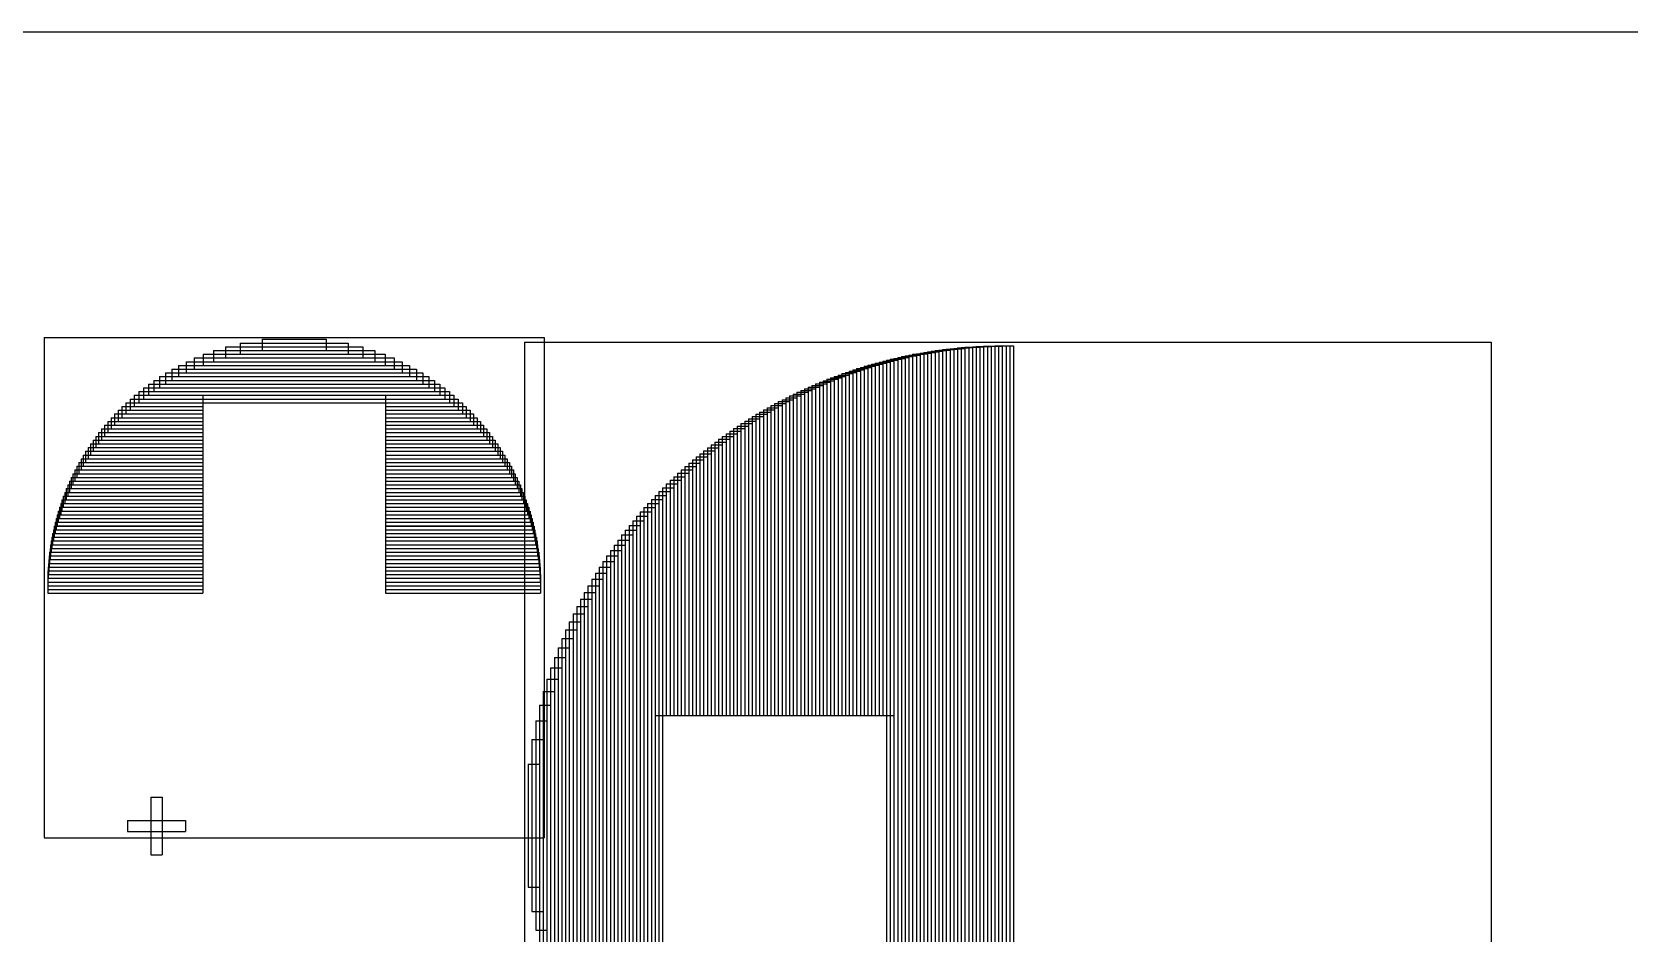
# Model space of a CAD drawing. Header units: metres. Extents: x 0 to 6012, y -4605 to 0.
# Drawn here: x 4235 to 4909, y -2582 to -2202 of the extents above; entities that cross this region are included whole.
import ezdxf

# ---------------------------------------------------------------- set-up
doc = ezdxf.new("R2010")
doc.units = ezdxf.units.M

msp = doc.modelspace()

# ---------------------------------------------------------------- linework, layer by layer
at = {"layer": '1'}
for p, q in [((3096.633858, -2201.594488), (5736.633858, -2201.594488)), ((4239.96063, -2330.511811), (4450.984252, -2330.511811)), ((4239.96063, -2330.511811), (4239.96063, -2541.535433)), ((4331.929134, -2331.259843), (4359.015748, -2331.259843)), ((4331.929134, -2331.259843), (4331.929134, -2335.984252)), ((4359.015748, -2331.259843), (4359.015748, -2335.984252)), ((4450.984252, -2330.511811), (4450.984252, -2541.535433)), ((4307.086614, -2337.559055), (4383.858268, -2337.559055)), ((4307.086614, -2337.559055), (4307.086614, -2342.283465)), ((4311.417323, -2335.984252), (4379.527559, -2335.984252)), ((4311.417323, -2335.984252), (4311.417323, -2340.708661)), ((4316.456693, -2334.409449), (4374.488189, -2334.409449)), ((4316.456693, -2334.409449), (4316.456693, -2339.133858)), ((4322.716535, -2332.834646), (4368.228346, -2332.834646)), ((4322.716535, -2332.834646), (4322.716535, -2337.559055)), ((4322.716535, -2337.559055), (4368.228346, -2337.559055)), ((4331.929134, -2335.984252), (4359.015748, -2335.984252)), ((4368.228346, -2332.834646), (4368.228346, -2337.559055)), ((4374.488189, -2334.409449), (4374.488189, -2339.133858)), ((4379.527559, -2335.984252), (4379.527559, -2340.708661)), ((4383.858268, -2337.559055), (4383.858268, -2342.283465)), ((4442.716535, -2332.480315), (4850.590551, -2332.480315)), ((4442.716535, -2332.480315), (4442.716535, -2740.354331)), ((4603.307087, -2338.228346), (4608.031496, -2338.228346)), ((4603.307087, -2338.228346), (4603.307087, -2734.606299)), ((4604.88189, -2337.913386), (4609.606299, -2337.913386)), ((4604.88189, -2337.913386), (4604.88189, -2734.92126)), ((4606.456693, -2337.598425), (4611.181102, -2337.598425)), ((4606.456693, -2337.598425), (4606.456693, -2735.23622)), ((4608.031496, -2337.322835), (4612.755906, -2337.322835)), ((4608.031496, -2337.322835), (4608.031496, -2735.511811)), ((4608.031496, -2338.228346), (4608.031496, -2734.606299)), ((4609.606299, -2337.047244), (4614.330709, -2337.047244)), ((4609.606299, -2337.047244), (4609.606299, -2735.787402)), ((4609.606299, -2337.913386), (4609.606299, -2734.92126)), ((4611.181102, -2336.771654), (4615.905512, -2336.771654)), ((4611.181102, -2336.771654), (4611.181102, -2736.062992)), ((4611.181102, -2337.598425), (4611.181102, -2735.23622)), ((4612.755906, -2336.496063), (4617.480315, -2336.496063)), ((4612.755906, -2336.496063), (4612.755906, -2736.338583)), ((4612.755906, -2337.322835), (4612.755906, -2735.511811)), ((4614.330709, -2336.259843), (4619.055118, -2336.259843)), ((4614.330709, -2336.259843), (4614.330709, -2736.574803)), ((4614.330709, -2337.047244), (4614.330709, -2735.787402)), ((4615.905512, -2336.023622), (4620.629921, -2336.023622)), ((4615.905512, -2336.023622), (4615.905512, -2736.811024)), ((4615.905512, -2336.771654), (4615.905512, -2736.062992)), ((4617.480315, -2336.496063), (4617.480315, -2736.338583)), ((4617.519685, -2335.826772), (4622.244094, -2335.826772)), ((4617.519685, -2335.826772), (4617.519685, -2737.007874)), ((4619.055118, -2336.259843), (4619.055118, -2736.574803)), ((4619.094488, -2335.629921), (4623.818898, -2335.629921)), ((4619.094488, -2335.629921), (4619.094488, -2737.204724)), ((4620.629921, -2336.023622), (4620.629921, -2736.811024)), ((4620.669291, -2335.433071), (4625.393701, -2335.433071)), ((4620.669291, -2335.433071), (4620.669291, -2737.401575)), ((4622.244094, -2335.23622), (4626.968504, -2335.23622)), ((4622.244094, -2335.23622), (4622.244094, -2737.598425)), ((4622.244094, -2335.826772), (4622.244094, -2737.007874)), ((4623.818898, -2335.07874), (4628.543307, -2335.07874)), ((4623.818898, -2335.07874), (4623.818898, -2737.755906)), ((4623.818898, -2335.629921), (4623.818898, -2737.204724)), ((4625.393701, -2334.92126), (4630.11811, -2334.92126)), ((4625.393701, -2334.92126), (4625.393701, -2737.913386)), ((4625.393701, -2335.433071), (4625.393701, -2737.401575)), ((4626.968504, -2334.76378), (4631.692913, -2334.76378)), ((4626.968504, -2334.76378), (4626.968504, -2738.070866)), ((4626.968504, -2335.23622), (4626.968504, -2737.598425)), ((4628.543307, -2334.645669), (4633.267717, -2334.645669)), ((4628.543307, -2334.645669), (4628.543307, -2738.188976)), ((4628.543307, -2335.07874), (4628.543307, -2737.755906)), ((4630.11811, -2334.527559), (4634.84252, -2334.527559)), ((4630.11811, -2334.527559), (4630.11811, -2738.307087)), ((4630.11811, -2334.92126), (4630.11811, -2737.913386)), ((4631.692913, -2334.448819), (4636.417323, -2334.448819)), ((4631.692913, -2334.448819), (4631.692913, -2738.385827)), ((4631.692913, -2334.76378), (4631.692913, -2738.070866)), ((4633.267717, -2334.330709), (4637.992126, -2334.330709)), ((4633.267717, -2334.330709), (4633.267717, -2738.503937)), ((4633.267717, -2334.645669), (4633.267717, -2738.188976)), ((4634.84252, -2334.251969), (4639.566929, -2334.251969)), ((4634.84252, -2334.251969), (4634.84252, -2738.582677)), ((4634.84252, -2334.527559), (4634.84252, -2738.307087)), ((4636.417323, -2334.173228), (4641.141732, -2334.173228)), ((4636.417323, -2334.173228), (4636.417323, -2738.661417)), ((4636.417323, -2334.448819), (4636.417323, -2738.385827)), ((4637.992126, -2334.133858), (4642.716535, -2334.133858)), ((4637.992126, -2334.133858), (4637.992126, -2738.700787)), ((4637.992126, -2334.330709), (4637.992126, -2738.503937)), ((4639.566929, -2334.094488), (4644.291339, -2334.094488)), ((4639.566929, -2334.094488), (4639.566929, -2738.740157)), ((4639.566929, -2334.251969), (4639.566929, -2738.582677)), ((4641.141732, -2334.055118), (4645.866142, -2334.055118)), ((4641.141732, -2334.055118), (4641.141732, -2738.779528)), ((4641.141732, -2334.173228), (4641.141732, -2738.661417)), ((4642.716535, -2334.055118), (4647.440945, -2334.055118)), ((4642.716535, -2334.055118), (4642.716535, -2738.779528)), ((4642.716535, -2334.133858), (4642.716535, -2738.700787)), ((4644.291339, -2334.055118), (4649.015748, -2334.055118)), ((4644.291339, -2334.055118), (4644.291339, -2738.779528)), ((4644.291339, -2334.094488), (4644.291339, -2738.740157)), ((4645.866142, -2334.055118), (4645.866142, -2738.779528)), ((4647.440945, -2334.055118), (4647.440945, -2738.779528)), ((4649.015748, -2334.055118), (4649.015748, -2738.779528)), ((4850.590551, -2332.480315), (4850.590551, -2740.354331)), ((4293.858268, -2343.858268), (4397.086614, -2343.858268)), ((4293.858268, -2343.858268), (4293.858268, -2348.582677)), ((4296.732283, -2342.283465), (4394.212598, -2342.283465)), ((4296.732283, -2342.283465), (4296.732283, -2347.007874)), ((4299.88189, -2340.708661), (4391.062992, -2340.708661)), ((4299.88189, -2340.708661), (4299.88189, -2345.433071)), ((4303.307087, -2339.133858), (4387.637795, -2339.133858)), ((4303.307087, -2339.133858), (4303.307087, -2343.858268)), ((4303.307087, -2343.858268), (4387.637795, -2343.858268)), ((4307.086614, -2342.283465), (4383.858268, -2342.283465)), ((4311.417323, -2340.708661), (4379.527559, -2340.708661)), ((4316.456693, -2339.133858), (4374.488189, -2339.133858)), ((4387.637795, -2339.133858), (4387.637795, -2343.858268)), ((4391.062992, -2340.708661), (4391.062992, -2345.433071)), ((4394.212598, -2342.283465), (4394.212598, -2347.007874)), ((4397.086614, -2343.858268), (4397.086614, -2348.582677)), ((4579.685039, -2344.645669), (4584.409449, -2344.645669)), ((4579.685039, -2344.645669), (4579.685039, -2489.92126)), ((4581.259843, -2344.133858), (4585.984252, -2344.133858)), ((4581.259843, -2344.133858), (4581.259843, -2489.92126)), ((4582.834646, -2343.622047), (4587.559055, -2343.622047)), ((4582.834646, -2343.622047), (4582.834646, -2489.92126)), ((4584.409449, -2343.110236), (4589.133858, -2343.110236)), ((4584.409449, -2343.110236), (4584.409449, -2489.92126)), ((4584.409449, -2344.645669), (4584.409449, -2489.92126)), ((4585.984252, -2342.637795), (4590.708661, -2342.637795)), ((4585.984252, -2342.637795), (4585.984252, -2489.92126)), ((4585.984252, -2344.133858), (4585.984252, -2489.92126)), ((4587.559055, -2342.165354), (4592.283465, -2342.165354)), ((4587.559055, -2342.165354), (4587.559055, -2489.92126)), ((4587.559055, -2343.622047), (4587.559055, -2489.92126)), ((4589.133858, -2341.732283), (4593.858268, -2341.732283)), ((4589.133858, -2341.732283), (4589.133858, -2489.92126)), ((4589.133858, -2343.110236), (4589.133858, -2489.92126)), ((4590.708661, -2341.259843), (4595.433071, -2341.259843)), ((4590.708661, -2341.259843), (4590.708661, -2489.92126)), ((4590.708661, -2342.637795), (4590.708661, -2489.92126)), ((4592.283465, -2340.866142), (4597.007874, -2340.866142)), ((4592.283465, -2340.866142), (4592.283465, -2489.92126)), ((4592.283465, -2342.165354), (4592.283465, -2489.92126)), ((4593.858268, -2340.433071), (4598.582677, -2340.433071)), ((4593.858268, -2340.433071), (4593.858268, -2489.92126)), ((4593.858268, -2341.732283), (4593.858268, -2489.92126)), ((4595.433071, -2340.03937), (4600.15748, -2340.03937)), ((4595.433071, -2340.03937), (4595.433071, -2732.795276)), ((4595.433071, -2341.259843), (4595.433071, -2489.92126)), ((4597.007874, -2339.645669), (4601.732283, -2339.645669)), ((4597.007874, -2339.645669), (4597.007874, -2733.188976)), ((4597.007874, -2340.866142), (4597.007874, -2489.92126)), ((4598.582677, -2339.291339), (4603.307087, -2339.291339)), ((4598.582677, -2339.291339), (4598.582677, -2733.543307)), ((4598.582677, -2340.433071), (4598.582677, -2489.92126)), ((4600.15748, -2338.937008), (4604.88189, -2338.937008)), ((4600.15748, -2338.937008), (4600.15748, -2733.897638)), ((4600.15748, -2340.03937), (4600.15748, -2732.795276)), ((4601.732283, -2338.582677), (4606.456693, -2338.582677)), ((4601.732283, -2338.582677), (4601.732283, -2734.251969)), ((4601.732283, -2339.645669), (4601.732283, -2733.188976)), ((4603.307087, -2339.291339), (4603.307087, -2733.543307)), ((4604.88189, -2338.937008), (4604.88189, -2733.897638)), ((4606.456693, -2338.582677), (4606.456693, -2734.251969)), ((4281.929134, -2351.732283), (4409.015748, -2351.732283)), ((4281.929134, -2351.732283), (4281.929134, -2356.456693)), ((4284.055118, -2350.15748), (4406.889764, -2350.15748)), ((4284.055118, -2350.15748), (4284.055118, -2354.88189)), ((4286.299213, -2348.582677), (4404.645669, -2348.582677)), ((4286.299213, -2348.582677), (4286.299213, -2353.307087)), ((4288.661417, -2347.007874), (4402.283465, -2347.007874)), ((4288.661417, -2347.007874), (4288.661417, -2351.732283)), ((4288.661417, -2351.732283), (4402.283465, -2351.732283)), ((4291.181102, -2345.433071), (4399.76378, -2345.433071)), ((4291.181102, -2345.433071), (4291.181102, -2350.15748)), ((4291.181102, -2350.15748), (4399.76378, -2350.15748)), ((4293.858268, -2348.582677), (4397.086614, -2348.582677)), ((4296.732283, -2347.007874), (4394.212598, -2347.007874)), ((4299.88189, -2345.433071), (4391.062992, -2345.433071)), ((4399.76378, -2345.433071), (4399.76378, -2350.15748)), ((4402.283465, -2347.007874), (4402.283465, -2351.732283)), ((4404.645669, -2348.582677), (4404.645669, -2353.307087)), ((4406.889764, -2350.15748), (4406.889764, -2354.88189)), ((4409.015748, -2351.732283), (4409.015748, -2356.456693)), ((4562.362205, -2351.417323), (4567.086614, -2351.417323)), ((4562.362205, -2351.417323), (4562.362205, -2489.92126)), ((4563.937008, -2350.708661), (4568.661417, -2350.708661)), ((4563.937008, -2350.708661), (4563.937008, -2489.92126)), ((4565.511811, -2350.03937), (4570.23622, -2350.03937)), ((4565.511811, -2350.03937), (4565.511811, -2489.92126)), ((4567.086614, -2349.409449), (4571.811024, -2349.409449)), ((4567.086614, -2349.409449), (4567.086614, -2489.92126)), ((4567.086614, -2351.417323), (4567.086614, -2489.92126)), ((4568.661417, -2348.740157), (4573.385827, -2348.740157)), ((4568.661417, -2348.740157), (4568.661417, -2489.92126)), ((4568.661417, -2350.708661), (4568.661417, -2489.92126)), ((4570.23622, -2348.110236), (4574.96063, -2348.110236)), ((4570.23622, -2348.110236), (4570.23622, -2489.92126)), ((4570.23622, -2350.03937), (4570.23622, -2489.92126)), ((4571.811024, -2347.519685), (4576.535433, -2347.519685)), ((4571.811024, -2347.519685), (4571.811024, -2489.92126)), ((4571.811024, -2349.409449), (4571.811024, -2489.92126)), ((4573.385827, -2346.889764), (4578.110236, -2346.889764)), ((4573.385827, -2346.889764), (4573.385827, -2489.92126)), ((4573.385827, -2348.740157), (4573.385827, -2489.92126)), ((4574.96063, -2346.338583), (4579.685039, -2346.338583)), ((4574.96063, -2346.338583), (4574.96063, -2489.92126)), ((4574.96063, -2348.110236), (4574.96063, -2489.92126)), ((4576.535433, -2345.748031), (4581.259843, -2345.748031)), ((4576.535433, -2345.748031), (4576.535433, -2489.92126)), ((4576.535433, -2347.519685), (4576.535433, -2489.92126)), ((4578.110236, -2345.19685), (4582.834646, -2345.19685)), ((4578.110236, -2345.19685), (4578.110236, -2489.92126)), ((4578.110236, -2346.889764), (4578.110236, -2489.92126)), ((4579.685039, -2346.338583), (4579.685039, -2489.92126)), ((4581.259843, -2345.748031), (4581.259843, -2489.92126)), ((4582.834646, -2345.19685), (4582.834646, -2489.92126)), ((4274.488189, -2358.031496), (4306.889764, -2358.031496)), ((4274.488189, -2358.031496), (4274.488189, -2362.755906)), ((4276.220472, -2356.456693), (4306.889764, -2356.456693)), ((4276.220472, -2356.456693), (4276.220472, -2361.181102)), ((4278.031496, -2354.88189), (4306.889764, -2354.88189)), ((4278.031496, -2354.88189), (4278.031496, -2359.606299)), ((4279.92126, -2353.307087), (4411.023622, -2353.307087)), ((4279.92126, -2353.307087), (4279.92126, -2358.031496)), ((4279.92126, -2358.031496), (4411.023622, -2358.031496)), ((4281.929134, -2356.456693), (4409.015748, -2356.456693)), ((4284.055118, -2354.88189), (4406.889764, -2354.88189)), ((4286.299213, -2353.307087), (4404.645669, -2353.307087)), ((4306.889764, -2354.88189), (4306.889764, -2359.606299)), ((4306.889764, -2356.456693), (4306.889764, -2361.181102)), ((4306.889764, -2358.031496), (4306.889764, -2362.755906)), ((4384.055118, -2354.88189), (4412.913386, -2354.88189)), ((4384.055118, -2354.88189), (4384.055118, -2359.606299)), ((4384.055118, -2356.456693), (4414.724409, -2356.456693)), ((4384.055118, -2356.456693), (4384.055118, -2361.181102)), ((4384.055118, -2358.031496), (4416.456693, -2358.031496)), ((4384.055118, -2358.031496), (4384.055118, -2362.755906)), ((4411.023622, -2353.307087), (4411.023622, -2358.031496)), ((4412.913386, -2354.88189), (4412.913386, -2359.606299)), ((4414.724409, -2356.456693), (4414.724409, -2361.181102)), ((4416.456693, -2358.031496), (4416.456693, -2362.755906)), ((4548.188976, -2358.385827), (4552.913386, -2358.385827)), ((4548.188976, -2358.385827), (4548.188976, -2489.92126)), ((4549.76378, -2357.559055), (4554.488189, -2357.559055)), ((4549.76378, -2357.559055), (4549.76378, -2489.92126)), ((4551.338583, -2356.732283), (4556.062992, -2356.732283)), ((4551.338583, -2356.732283), (4551.338583, -2489.92126)), ((4552.913386, -2355.905512), (4557.637795, -2355.905512)), ((4552.913386, -2355.905512), (4552.913386, -2489.92126)), ((4552.913386, -2358.385827), (4552.913386, -2489.92126)), ((4554.488189, -2355.11811), (4559.212598, -2355.11811)), ((4554.488189, -2355.11811), (4554.488189, -2489.92126)), ((4554.488189, -2357.559055), (4554.488189, -2489.92126)), ((4556.062992, -2354.370079), (4560.787402, -2354.370079)), ((4556.062992, -2354.370079), (4556.062992, -2489.92126)), ((4556.062992, -2356.732283), (4556.062992, -2489.92126)), ((4557.637795, -2353.582677), (4562.362205, -2353.582677)), ((4557.637795, -2353.582677), (4557.637795, -2489.92126)), ((4557.637795, -2355.905512), (4557.637795, -2489.92126)), ((4559.212598, -2352.834646), (4563.937008, -2352.834646)), ((4559.212598, -2352.834646), (4559.212598, -2489.92126)), ((4559.212598, -2355.11811), (4559.212598, -2489.92126)), ((4560.787402, -2352.125984), (4565.511811, -2352.125984)), ((4560.787402, -2352.125984), (4560.787402, -2489.92126)), ((4560.787402, -2354.370079), (4560.787402, -2489.92126)), ((4562.362205, -2353.582677), (4562.362205, -2489.92126)), ((4563.937008, -2352.834646), (4563.937008, -2489.92126)), ((4565.511811, -2352.125984), (4565.511811, -2489.92126)), ((4268.267717, -2364.330709), (4306.889764, -2364.330709)), ((4268.267717, -2364.330709), (4268.267717, -2369.055118)), ((4269.724409, -2362.755906), (4306.889764, -2362.755906)), ((4269.724409, -2362.755906), (4269.724409, -2367.480315)), ((4271.220472, -2361.181102), (4306.889764, -2361.181102)), ((4271.220472, -2361.181102), (4271.220472, -2365.905512)), ((4272.834646, -2359.606299), (4306.889764, -2359.606299)), ((4272.834646, -2359.606299), (4272.834646, -2364.330709)), ((4272.834646, -2364.330709), (4306.889764, -2364.330709)), ((4274.488189, -2362.755906), (4306.889764, -2362.755906)), ((4276.220472, -2361.181102), (4306.889764, -2361.181102)), ((4278.031496, -2359.606299), (4306.889764, -2359.606299)), ((4306.889764, -2359.606299), (4306.889764, -2364.330709)), ((4306.889764, -2361.181102), (4306.889764, -2365.905512)), ((4306.889764, -2362.755906), (4306.889764, -2367.480315)), ((4306.889764, -2364.330709), (4306.889764, -2369.055118)), ((4384.055118, -2359.606299), (4412.913386, -2359.606299)), ((4384.055118, -2359.606299), (4418.110236, -2359.606299)), ((4384.055118, -2359.606299), (4384.055118, -2364.330709)), ((4384.055118, -2361.181102), (4414.724409, -2361.181102)), ((4384.055118, -2361.181102), (4419.724409, -2361.181102)), ((4384.055118, -2361.181102), (4384.055118, -2365.905512)), ((4384.055118, -2362.755906), (4416.456693, -2362.755906)), ((4384.055118, -2362.755906), (4421.220472, -2362.755906)), ((4384.055118, -2362.755906), (4384.055118, -2367.480315)), ((4384.055118, -2364.330709), (4418.110236, -2364.330709)), ((4384.055118, -2364.330709), (4422.677165, -2364.330709)), ((4384.055118, -2364.330709), (4384.055118, -2369.055118)), ((4418.110236, -2359.606299), (4418.110236, -2364.330709)), ((4419.724409, -2361.181102), (4419.724409, -2365.905512)), ((4421.220472, -2362.755906), (4421.220472, -2367.480315)), ((4422.677165, -2364.330709), (4422.677165, -2369.055118)), ((4537.165354, -2364.84252), (4541.889764, -2364.84252)), ((4537.165354, -2364.84252), (4537.165354, -2489.92126)), ((4538.740157, -2363.858268), (4543.464567, -2363.858268)), ((4538.740157, -2363.858268), (4538.740157, -2489.92126)), ((4540.314961, -2362.913386), (4545.03937, -2362.913386)), ((4540.314961, -2362.913386), (4540.314961, -2489.92126)), ((4541.889764, -2361.968504), (4546.614173, -2361.968504)), ((4541.889764, -2361.968504), (4541.889764, -2489.92126)), ((4541.889764, -2364.84252), (4541.889764, -2489.92126)), ((4543.464567, -2361.023622), (4548.188976, -2361.023622)), ((4543.464567, -2361.023622), (4543.464567, -2489.92126)), ((4543.464567, -2363.858268), (4543.464567, -2489.92126)), ((4545.03937, -2360.15748), (4549.76378, -2360.15748)), ((4545.03937, -2360.15748), (4545.03937, -2489.92126)), ((4545.03937, -2362.913386), (4545.03937, -2489.92126)), ((4546.614173, -2359.251969), (4551.338583, -2359.251969)), ((4546.614173, -2359.251969), (4546.614173, -2489.92126)), ((4546.614173, -2361.968504), (4546.614173, -2489.92126)), ((4548.188976, -2361.023622), (4548.188976, -2489.92126)), ((4549.76378, -2360.15748), (4549.76378, -2489.92126)), ((4551.338583, -2359.251969), (4551.338583, -2489.92126)), ((4262.992126, -2370.629921), (4306.889764, -2370.629921)), ((4262.992126, -2370.629921), (4262.992126, -2375.354331)), ((4264.212598, -2369.055118), (4306.889764, -2369.055118)), ((4264.212598, -2369.055118), (4264.212598, -2373.779528)), ((4265.511811, -2367.480315), (4306.889764, -2367.480315)), ((4265.511811, -2367.480315), (4265.511811, -2372.204724)), ((4266.850394, -2365.905512), (4306.889764, -2365.905512)), ((4266.850394, -2365.905512), (4266.850394, -2370.629921)), ((4266.850394, -2370.629921), (4306.889764, -2370.629921)), ((4268.267717, -2369.055118), (4306.889764, -2369.055118)), ((4269.724409, -2367.480315), (4306.889764, -2367.480315)), ((4271.220472, -2365.905512), (4306.889764, -2365.905512)), ((4306.889764, -2365.905512), (4306.889764, -2370.629921)), ((4306.889764, -2367.480315), (4306.889764, -2372.204724)), ((4306.889764, -2369.055118), (4306.889764, -2373.779528)), ((4306.889764, -2370.629921), (4306.889764, -2375.354331)), ((4384.055118, -2365.905512), (4424.094488, -2365.905512)), ((4384.055118, -2365.905512), (4384.055118, -2370.629921)), ((4384.055118, -2365.905512), (4419.724409, -2365.905512)), ((4384.055118, -2367.480315), (4425.433071, -2367.480315)), ((4384.055118, -2367.480315), (4384.055118, -2372.204724)), ((4384.055118, -2367.480315), (4421.220472, -2367.480315)), ((4384.055118, -2369.055118), (4426.732283, -2369.055118)), ((4384.055118, -2369.055118), (4384.055118, -2373.779528)), ((4384.055118, -2369.055118), (4422.677165, -2369.055118)), ((4384.055118, -2370.629921), (4424.094488, -2370.629921)), ((4384.055118, -2370.629921), (4427.952756, -2370.629921)), ((4384.055118, -2370.629921), (4384.055118, -2375.354331)), ((4424.094488, -2365.905512), (4424.094488, -2370.629921)), ((4425.433071, -2367.480315), (4425.433071, -2372.204724)), ((4426.732283, -2369.055118), (4426.732283, -2373.779528)), ((4427.952756, -2370.629921), (4427.952756, -2375.354331)), ((4527.716535, -2371.141732), (4532.440945, -2371.141732)), ((4527.716535, -2371.141732), (4527.716535, -2489.92126)), ((4529.291339, -2370.03937), (4534.015748, -2370.03937)), ((4529.291339, -2370.03937), (4529.291339, -2489.92126)), ((4530.866142, -2368.937008), (4535.590551, -2368.937008)), ((4530.866142, -2368.937008), (4530.866142, -2489.92126)), ((4532.440945, -2367.874016), (4537.165354, -2367.874016)), ((4532.440945, -2367.874016), (4532.440945, -2489.92126)), ((4532.440945, -2371.141732), (4532.440945, -2489.92126)), ((4534.015748, -2366.850394), (4538.740157, -2366.850394)), ((4534.015748, -2366.850394), (4534.015748, -2489.92126)), ((4534.015748, -2370.03937), (4534.015748, -2489.92126)), ((4535.590551, -2365.826772), (4540.314961, -2365.826772)), ((4535.590551, -2365.826772), (4535.590551, -2489.92126)), ((4535.590551, -2368.937008), (4535.590551, -2489.92126)), ((4537.165354, -2367.874016), (4537.165354, -2489.92126)), ((4538.740157, -2366.850394), (4538.740157, -2489.92126)), ((4540.314961, -2365.826772), (4540.314961, -2489.92126)), ((4257.480315, -2378.503937), (4306.889764, -2378.503937)), ((4257.480315, -2378.503937), (4257.480315, -2383.228346)), ((4258.503937, -2376.929134), (4306.889764, -2376.929134)), ((4258.503937, -2376.929134), (4258.503937, -2381.653543)), ((4259.566929, -2375.354331), (4306.889764, -2375.354331)), ((4259.566929, -2375.354331), (4259.566929, -2380.07874)), ((4260.629921, -2373.779528), (4306.889764, -2373.779528)), ((4260.629921, -2373.779528), (4260.629921, -2378.503937)), ((4260.629921, -2378.503937), (4306.889764, -2378.503937)), ((4261.811024, -2372.204724), (4306.889764, -2372.204724)), ((4261.811024, -2372.204724), (4261.811024, -2376.929134)), ((4261.811024, -2376.929134), (4306.889764, -2376.929134)), ((4262.992126, -2375.354331), (4306.889764, -2375.354331)), ((4264.212598, -2373.779528), (4306.889764, -2373.779528)), ((4265.511811, -2372.204724), (4306.889764, -2372.204724)), ((4306.889764, -2372.204724), (4306.889764, -2376.929134)), ((4306.889764, -2373.779528), (4306.889764, -2378.503937)), ((4306.889764, -2375.354331), (4306.889764, -2380.07874)), ((4306.889764, -2376.929134), (4306.889764, -2381.653543)), ((4306.889764, -2378.503937), (4306.889764, -2383.228346)), ((4384.055118, -2372.204724), (4425.433071, -2372.204724)), ((4384.055118, -2372.204724), (4429.133858, -2372.204724)), ((4384.055118, -2372.204724), (4384.055118, -2376.929134)), ((4384.055118, -2373.779528), (4430.314961, -2373.779528)), ((4384.055118, -2373.779528), (4384.055118, -2378.503937)), ((4384.055118, -2373.779528), (4426.732283, -2373.779528)), ((4384.055118, -2375.354331), (4431.377953, -2375.354331)), ((4384.055118, -2375.354331), (4384.055118, -2380.07874)), ((4384.055118, -2375.354331), (4427.952756, -2375.354331)), ((4384.055118, -2376.929134), (4432.440945, -2376.929134)), ((4384.055118, -2376.929134), (4384.055118, -2381.653543)), ((4384.055118, -2376.929134), (4429.133858, -2376.929134)), ((4384.055118, -2378.503937), (4430.314961, -2378.503937)), ((4384.055118, -2378.503937), (4433.464567, -2378.503937)), ((4384.055118, -2378.503937), (4384.055118, -2383.228346)), ((4429.133858, -2372.204724), (4429.133858, -2376.929134)), ((4430.314961, -2373.779528), (4430.314961, -2378.503937)), ((4431.377953, -2375.354331), (4431.377953, -2380.07874)), ((4432.440945, -2376.929134), (4432.440945, -2381.653543)), ((4433.464567, -2378.503937), (4433.464567, -2383.228346)), ((4518.267717, -2378.267717), (4522.992126, -2378.267717)), ((4518.267717, -2378.267717), (4518.267717, -2489.92126)), ((4519.84252, -2377.007874), (4524.566929, -2377.007874)), ((4519.84252, -2377.007874), (4519.84252, -2489.92126)), ((4521.417323, -2375.787402), (4526.141732, -2375.787402)), ((4521.417323, -2375.787402), (4521.417323, -2489.92126)), ((4522.992126, -2374.606299), (4527.716535, -2374.606299)), ((4522.992126, -2374.606299), (4522.992126, -2489.92126)), ((4522.992126, -2378.267717), (4522.992126, -2489.92126)), ((4524.566929, -2373.425197), (4529.291339, -2373.425197)), ((4524.566929, -2373.425197), (4524.566929, -2489.92126)), ((4524.566929, -2377.007874), (4524.566929, -2489.92126)), ((4526.141732, -2372.244094), (4530.866142, -2372.244094)), ((4526.141732, -2372.244094), (4526.141732, -2489.92126)), ((4526.141732, -2375.787402), (4526.141732, -2489.92126)), ((4527.716535, -2374.606299), (4527.716535, -2489.92126)), ((4529.291339, -2373.425197), (4529.291339, -2489.92126)), ((4530.866142, -2372.244094), (4530.866142, -2489.92126)), ((4253.818898, -2384.80315), (4306.889764, -2384.80315)), ((4253.818898, -2384.80315), (4253.818898, -2389.527559)), ((4254.645669, -2383.228346), (4306.889764, -2383.228346)), ((4254.645669, -2383.228346), (4254.645669, -2387.952756)), ((4255.551181, -2381.653543), (4306.889764, -2381.653543)), ((4255.551181, -2381.653543), (4255.551181, -2386.377953)), ((4256.496063, -2380.07874), (4306.889764, -2380.07874)), ((4256.496063, -2380.07874), (4256.496063, -2384.80315)), ((4256.496063, -2384.80315), (4306.889764, -2384.80315)), ((4257.480315, -2383.228346), (4306.889764, -2383.228346)), ((4258.503937, -2381.653543), (4306.889764, -2381.653543)), ((4259.566929, -2380.07874), (4306.889764, -2380.07874)), ((4306.889764, -2380.07874), (4306.889764, -2384.80315)), ((4306.889764, -2381.653543), (4306.889764, -2386.377953)), ((4306.889764, -2383.228346), (4306.889764, -2387.952756)), ((4306.889764, -2384.80315), (4306.889764, -2389.527559)), ((4384.055118, -2380.07874), (4434.448819, -2380.07874)), ((4384.055118, -2380.07874), (4384.055118, -2384.80315)), ((4384.055118, -2380.07874), (4431.377953, -2380.07874)), ((4384.055118, -2381.653543), (4435.393701, -2381.653543)), ((4384.055118, -2381.653543), (4384.055118, -2386.377953)), ((4384.055118, -2381.653543), (4432.440945, -2381.653543)), ((4384.055118, -2383.228346), (4436.299213, -2383.228346)), ((4384.055118, -2383.228346), (4384.055118, -2387.952756)), ((4384.055118, -2383.228346), (4433.464567, -2383.228346)), ((4384.055118, -2384.80315), (4434.448819, -2384.80315)), ((4384.055118, -2384.80315), (4437.125984, -2384.80315)), ((4384.055118, -2384.80315), (4384.055118, -2389.527559)), ((4434.448819, -2380.07874), (4434.448819, -2384.80315)), ((4435.393701, -2381.653543), (4435.393701, -2386.377953)), ((4436.299213, -2383.228346), (4436.299213, -2387.952756)), ((4437.125984, -2384.80315), (4437.125984, -2389.527559)), ((4510.393701, -2384.88189), (4515.11811, -2384.88189)), ((4510.393701, -2384.88189), (4510.393701, -2489.92126)), ((4511.968504, -2383.503937), (4516.692913, -2383.503937)), ((4511.968504, -2383.503937), (4511.968504, -2489.92126)), ((4513.543307, -2382.165354), (4518.267717, -2382.165354)), ((4513.543307, -2382.165354), (4513.543307, -2489.92126)), ((4515.11811, -2380.826772), (4519.84252, -2380.826772)), ((4515.11811, -2380.826772), (4515.11811, -2489.92126)), ((4515.11811, -2384.88189), (4515.11811, -2489.92126)), ((4516.692913, -2379.527559), (4521.417323, -2379.527559)), ((4516.692913, -2379.527559), (4516.692913, -2489.92126)), ((4516.692913, -2383.503937), (4516.692913, -2489.92126)), ((4518.267717, -2382.165354), (4518.267717, -2489.92126)), ((4519.84252, -2380.826772), (4519.84252, -2489.92126)), ((4521.417323, -2379.527559), (4521.417323, -2489.92126)), ((4250.669291, -2391.102362), (4306.889764, -2391.102362)), ((4250.669291, -2391.102362), (4250.669291, -2395.826772)), ((4251.417323, -2389.527559), (4306.889764, -2389.527559)), ((4251.417323, -2389.527559), (4251.417323, -2394.251969)), ((4252.165354, -2387.952756), (4306.889764, -2387.952756)), ((4252.165354, -2387.952756), (4252.165354, -2392.677165)), ((4252.952756, -2386.377953), (4306.889764, -2386.377953)), ((4252.952756, -2386.377953), (4252.952756, -2391.102362)), ((4252.952756, -2391.102362), (4306.889764, -2391.102362)), ((4253.818898, -2389.527559), (4306.889764, -2389.527559)), ((4254.645669, -2387.952756), (4306.889764, -2387.952756)), ((4255.551181, -2386.377953), (4306.889764, -2386.377953)), ((4306.889764, -2386.377953), (4306.889764, -2391.102362)), ((4306.889764, -2387.952756), (4306.889764, -2392.677165)), ((4306.889764, -2389.527559), (4306.889764, -2394.251969)), ((4306.889764, -2391.102362), (4306.889764, -2395.826772)), ((4384.055118, -2386.377953), (4437.992126, -2386.377953)), ((4384.055118, -2386.377953), (4384.055118, -2391.102362)), ((4384.055118, -2386.377953), (4435.393701, -2386.377953)), ((4384.055118, -2387.952756), (4438.779528, -2387.952756)), ((4384.055118, -2387.952756), (4384.055118, -2392.677165)), ((4384.055118, -2387.952756), (4436.299213, -2387.952756)), ((4384.055118, -2389.527559), (4439.527559, -2389.527559)), ((4384.055118, -2389.527559), (4384.055118, -2394.251969)), ((4384.055118, -2389.527559), (4437.125984, -2389.527559)), ((4384.055118, -2391.102362), (4437.992126, -2391.102362)), ((4384.055118, -2391.102362), (4440.275591, -2391.102362)), ((4384.055118, -2391.102362), (4384.055118, -2395.826772)), ((4437.992126, -2386.377953), (4437.992126, -2391.102362)), ((4438.779528, -2387.952756), (4438.779528, -2392.677165)), ((4439.527559, -2389.527559), (4439.527559, -2394.251969)), ((4440.275591, -2391.102362), (4440.275591, -2395.826772)), ((4502.519685, -2392.283465), (4507.244094, -2392.283465)), ((4502.519685, -2392.283465), (4502.519685, -2489.92126)), ((4504.094488, -2390.748031), (4508.818898, -2390.748031)), ((4504.094488, -2390.748031), (4504.094488, -2489.92126)), ((4505.669291, -2389.212598), (4510.393701, -2389.212598)), ((4505.669291, -2389.212598), (4505.669291, -2489.92126)), ((4507.244094, -2387.755906), (4511.968504, -2387.755906)), ((4507.244094, -2387.755906), (4507.244094, -2489.92126)), ((4507.244094, -2392.283465), (4507.244094, -2489.92126)), ((4508.818898, -2386.299213), (4513.543307, -2386.299213)), ((4508.818898, -2386.299213), (4508.818898, -2489.92126)), ((4508.818898, -2390.748031), (4508.818898, -2489.92126)), ((4510.393701, -2389.212598), (4510.393701, -2489.92126)), ((4511.968504, -2387.755906), (4511.968504, -2489.92126)), ((4513.543307, -2386.299213), (4513.543307, -2489.92126)), ((4247.519685, -2398.976378), (4306.889764, -2398.976378)), ((4247.519685, -2398.976378), (4247.519685, -2403.700787)), ((4248.070866, -2397.401575), (4306.889764, -2397.401575)), ((4248.070866, -2397.401575), (4248.070866, -2402.125984)), ((4248.700787, -2395.826772), (4306.889764, -2395.826772)), ((4248.700787, -2395.826772), (4248.700787, -2400.551181)), ((4249.330709, -2394.251969), (4306.889764, -2394.251969)), ((4249.330709, -2394.251969), (4249.330709, -2398.976378)), ((4249.330709, -2398.976378), (4306.889764, -2398.976378)), ((4250, -2392.677165), (4306.889764, -2392.677165)), ((4250, -2392.677165), (4250, -2397.401575)), ((4250, -2397.401575), (4306.889764, -2397.401575)), ((4250.669291, -2395.826772), (4306.889764, -2395.826772)), ((4251.417323, -2394.251969), (4306.889764, -2394.251969)), ((4252.165354, -2392.677165), (4306.889764, -2392.677165)), ((4306.889764, -2392.677165), (4306.889764, -2397.401575)), ((4306.889764, -2394.251969), (4306.889764, -2398.976378)), ((4306.889764, -2395.826772), (4306.889764, -2400.551181)), ((4306.889764, -2397.401575), (4306.889764, -2402.125984)), ((4306.889764, -2398.976378), (4306.889764, -2403.700787)), ((4384.055118, -2392.677165), (4440.944882, -2392.677165)), ((4384.055118, -2392.677165), (4384.055118, -2397.401575)), ((4384.055118, -2392.677165), (4438.779528, -2392.677165)), ((4384.055118, -2394.251969), (4439.527559, -2394.251969)), ((4384.055118, -2394.251969), (4441.614173, -2394.251969)), ((4384.055118, -2394.251969), (4384.055118, -2398.976378)), ((4384.055118, -2395.826772), (4442.244094, -2395.826772)), ((4384.055118, -2395.826772), (4384.055118, -2400.551181)), ((4384.055118, -2395.826772), (4440.275591, -2395.826772)), ((4384.055118, -2397.401575), (4440.944882, -2397.401575)), ((4384.055118, -2397.401575), (4442.874016, -2397.401575)), ((4384.055118, -2397.401575), (4384.055118, -2402.125984)), ((4384.055118, -2398.976378), (4443.425197, -2398.976378)), ((4384.055118, -2398.976378), (4384.055118, -2403.700787)), ((4384.055118, -2398.976378), (4441.614173, -2398.976378)), ((4440.944882, -2392.677165), (4440.944882, -2397.401575)), ((4441.614173, -2394.251969), (4441.614173, -2398.976378)), ((4442.244094, -2395.826772), (4442.244094, -2400.551181)), ((4442.874016, -2397.401575), (4442.874016, -2402.125984)), ((4443.425197, -2398.976378), (4443.425197, -2403.700787)), ((4496.220472, -2398.779528), (4500.944882, -2398.779528)), ((4496.220472, -2398.779528), (4496.220472, -2674.055118)), ((4497.795276, -2397.125984), (4502.519685, -2397.125984)), ((4497.795276, -2397.125984), (4497.795276, -2489.92126)), ((4499.370079, -2395.472441), (4504.094488, -2395.472441)), ((4499.370079, -2395.472441), (4499.370079, -2489.92126)), ((4500.944882, -2393.858268), (4505.669291, -2393.858268)), ((4500.944882, -2393.858268), (4500.944882, -2489.92126)), ((4500.944882, -2398.779528), (4500.944882, -2674.055118)), ((4502.519685, -2397.125984), (4502.519685, -2489.92126)), ((4504.094488, -2395.472441), (4504.094488, -2489.92126)), ((4505.669291, -2393.858268), (4505.669291, -2489.92126)), ((4245.472441, -2405.275591), (4306.889764, -2405.275591)), ((4245.472441, -2405.275591), (4245.472441, -2410)), ((4245.944882, -2403.700787), (4306.889764, -2403.700787)), ((4245.944882, -2403.700787), (4245.944882, -2408.425197)), ((4246.456693, -2402.125984), (4306.889764, -2402.125984)), ((4246.456693, -2402.125984), (4246.456693, -2406.850394)), ((4246.968504, -2400.551181), (4306.889764, -2400.551181)), ((4246.968504, -2400.551181), (4246.968504, -2405.275591)), ((4246.968504, -2405.275591), (4306.889764, -2405.275591)), ((4247.519685, -2403.700787), (4306.889764, -2403.700787)), ((4248.070866, -2402.125984), (4306.889764, -2402.125984)), ((4248.700787, -2400.551181), (4306.889764, -2400.551181)), ((4306.889764, -2400.551181), (4306.889764, -2405.275591)), ((4306.889764, -2402.125984), (4306.889764, -2406.850394)), ((4306.889764, -2403.700787), (4306.889764, -2408.425197)), ((4306.889764, -2405.275591), (4306.889764, -2410)), ((4384.055118, -2400.551181), (4443.976378, -2400.551181)), ((4384.055118, -2400.551181), (4384.055118, -2405.275591)), ((4384.055118, -2400.551181), (4442.244094, -2400.551181)), ((4384.055118, -2402.125984), (4442.874016, -2402.125984)), ((4384.055118, -2402.125984), (4444.488189, -2402.125984)), ((4384.055118, -2402.125984), (4384.055118, -2406.850394)), ((4384.055118, -2403.700787), (4445, -2403.700787)), ((4384.055118, -2403.700787), (4384.055118, -2408.425197)), ((4384.055118, -2403.700787), (4443.425197, -2403.700787)), ((4384.055118, -2405.275591), (4443.976378, -2405.275591)), ((4384.055118, -2405.275591), (4445.472441, -2405.275591)), ((4384.055118, -2405.275591), (4384.055118, -2410)), ((4443.976378, -2400.551181), (4443.976378, -2405.275591)), ((4444.488189, -2402.125984), (4444.488189, -2406.850394)), ((4445, -2403.700787), (4445, -2408.425197)), ((4445.472441, -2405.275591), (4445.472441, -2410)), ((4491.496063, -2404.094488), (4496.220472, -2404.094488)), ((4491.496063, -2404.094488), (4491.496063, -2668.740157)), ((4493.070866, -2402.283465), (4497.795276, -2402.283465)), ((4493.070866, -2402.283465), (4493.070866, -2670.551181)), ((4494.645669, -2400.511811), (4499.370079, -2400.511811)), ((4494.645669, -2400.511811), (4494.645669, -2672.322835)), ((4496.220472, -2404.094488), (4496.220472, -2668.740157)), ((4497.795276, -2402.283465), (4497.795276, -2670.551181)), ((4499.370079, -2400.511811), (4499.370079, -2672.322835)), ((4243.897638, -2411.614173), (4306.889764, -2411.614173)), ((4243.897638, -2411.614173), (4243.897638, -2416.338583)), ((4244.251969, -2410.03937), (4306.889764, -2410.03937)), ((4244.251969, -2410.03937), (4244.251969, -2414.76378)), ((4244.645669, -2408.464567), (4306.889764, -2408.464567)), ((4244.645669, -2408.464567), (4244.645669, -2413.188976)), ((4245.03937, -2406.889764), (4306.889764, -2406.889764)), ((4245.03937, -2406.889764), (4245.03937, -2411.614173)), ((4245.03937, -2411.614173), (4306.889764, -2411.614173)), ((4245.472441, -2410), (4306.889764, -2410)), ((4245.944882, -2408.425197), (4306.889764, -2408.425197)), ((4246.456693, -2406.850394), (4306.889764, -2406.850394)), ((4306.889764, -2406.889764), (4306.889764, -2411.614173)), ((4306.889764, -2408.464567), (4306.889764, -2413.188976)), ((4306.889764, -2410.03937), (4306.889764, -2414.76378)), ((4306.889764, -2411.614173), (4306.889764, -2416.338583)), ((4384.055118, -2406.850394), (4444.488189, -2406.850394)), ((4384.055118, -2406.889764), (4445.905512, -2406.889764)), ((4384.055118, -2406.889764), (4384.055118, -2411.614173)), ((4384.055118, -2408.425197), (4445, -2408.425197)), ((4384.055118, -2408.464567), (4446.299213, -2408.464567)), ((4384.055118, -2408.464567), (4384.055118, -2413.188976)), ((4384.055118, -2410), (4445.472441, -2410)), ((4384.055118, -2410.03937), (4446.692913, -2410.03937)), ((4384.055118, -2410.03937), (4384.055118, -2414.76378)), ((4384.055118, -2411.614173), (4447.047244, -2411.614173)), ((4384.055118, -2411.614173), (4384.055118, -2416.338583)), ((4384.055118, -2411.614173), (4445.905512, -2411.614173)), ((4445.905512, -2406.889764), (4445.905512, -2411.614173)), ((4446.299213, -2408.464567), (4446.299213, -2413.188976)), ((4446.692913, -2410.03937), (4446.692913, -2414.76378)), ((4447.047244, -2411.614173), (4447.047244, -2416.338583)), ((4485.19685, -2411.771654), (4489.92126, -2411.771654)), ((4485.19685, -2411.771654), (4485.19685, -2661.062992)), ((4486.771654, -2409.80315), (4491.496063, -2409.80315)), ((4486.771654, -2409.80315), (4486.771654, -2663.031496)), ((4488.346457, -2407.834646), (4493.070866, -2407.834646)), ((4488.346457, -2407.834646), (4488.346457, -2665)), ((4489.92126, -2405.944882), (4494.645669, -2405.944882)), ((4489.92126, -2405.944882), (4489.92126, -2666.889764)), ((4489.92126, -2411.771654), (4489.92126, -2661.062992)), ((4491.496063, -2409.80315), (4491.496063, -2663.031496)), ((4493.070866, -2407.834646), (4493.070866, -2665)), ((4494.645669, -2405.944882), (4494.645669, -2666.889764)), ((4242.716535, -2417.913386), (4306.889764, -2417.913386)), ((4242.716535, -2417.913386), (4242.716535, -2422.637795)), ((4242.992126, -2416.338583), (4306.889764, -2416.338583)), ((4242.992126, -2416.338583), (4242.992126, -2421.062992)), ((4243.267717, -2414.76378), (4306.889764, -2414.76378)), ((4243.267717, -2414.76378), (4243.267717, -2419.488189)), ((4243.582677, -2413.188976), (4306.889764, -2413.188976)), ((4243.582677, -2413.188976), (4243.582677, -2417.913386)), ((4243.582677, -2417.913386), (4306.889764, -2417.913386)), ((4243.897638, -2416.338583), (4306.889764, -2416.338583)), ((4244.251969, -2414.76378), (4306.889764, -2414.76378)), ((4244.645669, -2413.188976), (4306.889764, -2413.188976)), ((4306.889764, -2413.188976), (4306.889764, -2417.913386)), ((4306.889764, -2414.76378), (4306.889764, -2419.488189)), ((4306.889764, -2416.338583), (4306.889764, -2421.062992)), ((4306.889764, -2417.913386), (4306.889764, -2422.637795)), ((4384.055118, -2413.188976), (4447.362205, -2413.188976)), ((4384.055118, -2413.188976), (4384.055118, -2417.913386)), ((4384.055118, -2413.188976), (4446.299213, -2413.188976)), ((4384.055118, -2414.76378), (4446.692913, -2414.76378)), ((4384.055118, -2414.76378), (4447.677165, -2414.76378)), ((4384.055118, -2414.76378), (4384.055118, -2419.488189)), ((4384.055118, -2416.338583), (4447.047244, -2416.338583)), ((4384.055118, -2416.338583), (4447.952756, -2416.338583)), ((4384.055118, -2416.338583), (4384.055118, -2421.062992)), ((4384.055118, -2417.913386), (4448.228346, -2417.913386)), ((4384.055118, -2417.913386), (4384.055118, -2422.637795)), ((4384.055118, -2417.913386), (4447.362205, -2417.913386)), ((4447.362205, -2413.188976), (4447.362205, -2417.913386)), ((4447.677165, -2414.76378), (4447.677165, -2419.488189)), ((4447.952756, -2416.338583), (4447.952756, -2421.062992)), ((4448.228346, -2417.913386), (4448.228346, -2422.637795)), ((4480.472441, -2418.110236), (4485.19685, -2418.110236)), ((4480.472441, -2418.110236), (4480.472441, -2654.724409)), ((4482.047244, -2415.944882), (4486.771654, -2415.944882)), ((4482.047244, -2415.944882), (4482.047244, -2656.889764)), ((4483.622047, -2413.818898), (4488.346457, -2413.818898)), ((4483.622047, -2413.818898), (4483.622047, -2659.015748)), ((4485.19685, -2418.110236), (4485.19685, -2654.724409)), ((4486.771654, -2415.944882), (4486.771654, -2656.889764)), ((4488.346457, -2413.818898), (4488.346457, -2659.015748)), ((4241.811024, -2425.787402), (4306.889764, -2425.787402)), ((4241.811024, -2425.787402), (4241.811024, -2430.511811)), ((4241.968504, -2424.212598), (4306.889764, -2424.212598)), ((4241.968504, -2424.212598), (4241.968504, -2428.937008)), ((4242.125984, -2422.637795), (4306.889764, -2422.637795)), ((4242.125984, -2422.637795), (4242.125984, -2427.362205)), ((4242.283465, -2421.062992), (4306.889764, -2421.062992)), ((4242.283465, -2421.062992), (4242.283465, -2425.787402)), ((4242.283465, -2425.787402), (4306.889764, -2425.787402)), ((4242.480315, -2419.488189), (4306.889764, -2419.488189)), ((4242.480315, -2419.488189), (4242.480315, -2424.212598)), ((4242.480315, -2424.212598), (4306.889764, -2424.212598)), ((4242.716535, -2422.637795), (4306.889764, -2422.637795)), ((4242.992126, -2421.062992), (4306.889764, -2421.062992)), ((4243.267717, -2419.488189), (4306.889764, -2419.488189)), ((4306.889764, -2419.488189), (4306.889764, -2424.212598)), ((4306.889764, -2421.062992), (4306.889764, -2425.787402)), ((4306.889764, -2422.637795), (4306.889764, -2427.362205)), ((4306.889764, -2424.212598), (4306.889764, -2428.937008)), ((4306.889764, -2425.787402), (4306.889764, -2430.511811)), ((4384.055118, -2419.488189), (4448.464567, -2419.488189)), ((4384.055118, -2419.488189), (4384.055118, -2424.212598)), ((4384.055118, -2419.488189), (4447.677165, -2419.488189)), ((4384.055118, -2421.062992), (4447.952756, -2421.062992)), ((4384.055118, -2421.062992), (4448.661417, -2421.062992)), ((4384.055118, -2421.062992), (4384.055118, -2425.787402)), ((4384.055118, -2422.637795), (4448.228346, -2422.637795)), ((4384.055118, -2422.637795), (4448.818898, -2422.637795)), ((4384.055118, -2422.637795), (4384.055118, -2427.362205)), ((4384.055118, -2424.212598), (4448.464567, -2424.212598)), ((4384.055118, -2424.212598), (4448.976378, -2424.212598)), ((4384.055118, -2424.212598), (4384.055118, -2428.937008)), ((4384.055118, -2425.787402), (4449.133858, -2425.787402)), ((4384.055118, -2425.787402), (4384.055118, -2430.511811)), ((4384.055118, -2425.787402), (4448.661417, -2425.787402)), ((4448.464567, -2419.488189), (4448.464567, -2424.212598)), ((4448.661417, -2421.062992), (4448.661417, -2425.787402)), ((4448.818898, -2422.637795), (4448.818898, -2427.362205)), ((4448.976378, -2424.212598), (4448.976378, -2428.937008)), ((4449.133858, -2425.787402), (4449.133858, -2430.511811)), ((4475.748031, -2425), (4480.472441, -2425)), ((4475.748031, -2425), (4475.748031, -2647.834646)), ((4477.322835, -2422.637795), (4482.047244, -2422.637795)), ((4477.322835, -2422.637795), (4477.322835, -2650.19685)), ((4478.897638, -2420.314961), (4483.622047, -2420.314961)), ((4478.897638, -2420.314961), (4478.897638, -2652.519685)), ((4480.472441, -2425), (4480.472441, -2647.834646)), ((4482.047244, -2422.637795), (4482.047244, -2650.19685)), ((4483.622047, -2420.314961), (4483.622047, -2652.519685)), ((4241.535433, -2432.086614), (4306.889764, -2432.086614)), ((4241.535433, -2432.086614), (4241.535433, -2436.811024)), ((4241.574803, -2430.511811), (4306.889764, -2430.511811)), ((4241.574803, -2430.511811), (4241.574803, -2435.23622)), ((4241.614173, -2428.937008), (4306.889764, -2428.937008)), ((4241.614173, -2428.937008), (4241.614173, -2433.661417)), ((4241.692913, -2427.362205), (4306.889764, -2427.362205)), ((4241.692913, -2427.362205), (4241.692913, -2432.086614)), ((4241.692913, -2432.086614), (4306.889764, -2432.086614)), ((4241.811024, -2430.511811), (4306.889764, -2430.511811)), ((4241.968504, -2428.937008), (4306.889764, -2428.937008)), ((4242.125984, -2427.362205), (4306.889764, -2427.362205)), ((4306.889764, -2427.362205), (4306.889764, -2432.086614)), ((4306.889764, -2428.937008), (4306.889764, -2433.661417)), ((4306.889764, -2430.511811), (4306.889764, -2435.23622)), ((4306.889764, -2432.086614), (4306.889764, -2436.811024)), ((4384.055118, -2427.362205), (4449.251969, -2427.362205)), ((4384.055118, -2427.362205), (4384.055118, -2432.086614)), ((4384.055118, -2427.362205), (4448.818898, -2427.362205)), ((4384.055118, -2428.937008), (4449.330709, -2428.937008)), ((4384.055118, -2428.937008), (4384.055118, -2433.661417)), ((4384.055118, -2428.937008), (4448.976378, -2428.937008)), ((4384.055118, -2430.511811), (4449.133858, -2430.511811)), ((4384.055118, -2430.511811), (4449.370079, -2430.511811)), ((4384.055118, -2430.511811), (4384.055118, -2435.23622)), ((4384.055118, -2432.086614), (4449.251969, -2432.086614)), ((4384.055118, -2432.086614), (4449.409449, -2432.086614)), ((4384.055118, -2432.086614), (4384.055118, -2436.811024)), ((4449.251969, -2427.362205), (4449.251969, -2432.086614)), ((4449.330709, -2428.937008), (4449.330709, -2433.661417)), ((4449.370079, -2430.511811), (4449.370079, -2435.23622)), ((4449.409449, -2432.086614), (4449.409449, -2436.811024)), ((4471.023622, -2432.519685), (4475.748031, -2432.519685)), ((4471.023622, -2432.519685), (4471.023622, -2640.314961)), ((4472.598425, -2429.92126), (4477.322835, -2429.92126)), ((4472.598425, -2429.92126), (4472.598425, -2642.913386)), ((4474.173228, -2427.401575), (4478.897638, -2427.401575)), ((4474.173228, -2427.401575), (4474.173228, -2645.433071)), ((4475.748031, -2432.519685), (4475.748031, -2640.314961)), ((4477.322835, -2429.92126), (4477.322835, -2642.913386)), ((4478.897638, -2427.401575), (4478.897638, -2645.433071)), ((4241.535433, -2433.661417), (4306.889764, -2433.661417)), ((4241.535433, -2433.661417), (4241.535433, -2438.385827)), ((4241.535433, -2436.811024), (4306.889764, -2436.811024)), ((4241.535433, -2438.385827), (4306.889764, -2438.385827)), ((4241.574803, -2435.23622), (4306.889764, -2435.23622)), ((4241.614173, -2433.661417), (4306.889764, -2433.661417)), ((4306.889764, -2433.661417), (4306.889764, -2438.385827)), ((4384.055118, -2433.661417), (4449.330709, -2433.661417)), ((4384.055118, -2433.661417), (4449.409449, -2433.661417)), ((4384.055118, -2433.661417), (4384.055118, -2438.385827)), ((4384.055118, -2435.23622), (4449.370079, -2435.23622)), ((4384.055118, -2436.811024), (4449.409449, -2436.811024)), ((4384.055118, -2438.385827), (4449.409449, -2438.385827)), ((4449.409449, -2433.661417), (4449.409449, -2438.385827)), ((4467.874016, -2438.031496), (4472.598425, -2438.031496)), ((4467.874016, -2438.031496), (4467.874016, -2634.80315)), ((4469.448819, -2435.23622), (4474.173228, -2435.23622)), ((4469.448819, -2435.23622), (4469.448819, -2637.598425)), ((4472.598425, -2438.031496), (4472.598425, -2634.80315)), ((4474.173228, -2435.23622), (4474.173228, -2637.598425)), ((4464.724409, -2443.937008), (4469.448819, -2443.937008)), ((4464.724409, -2443.937008), (4464.724409, -2628.897638)), ((4466.299213, -2440.944882), (4471.023622, -2440.944882)), ((4466.299213, -2440.944882), (4466.299213, -2631.889764)), ((4469.448819, -2443.937008), (4469.448819, -2628.897638)), ((4471.023622, -2440.944882), (4471.023622, -2631.889764)), ((4461.574803, -2450.393701), (4466.299213, -2450.393701)), ((4461.574803, -2450.393701), (4461.574803, -2622.440945)), ((4463.149606, -2447.086614), (4467.874016, -2447.086614)), ((4463.149606, -2447.086614), (4463.149606, -2625.748031)), ((4466.299213, -2450.393701), (4466.299213, -2622.440945)), ((4467.874016, -2447.086614), (4467.874016, -2625.748031)), ((4458.425197, -2457.519685), (4463.149606, -2457.519685)), ((4458.425197, -2457.519685), (4458.425197, -2615.314961)), ((4460, -2453.858268), (4464.724409, -2453.858268)), ((4460, -2453.858268), (4460, -2618.976378)), ((4463.149606, -2457.519685), (4463.149606, -2615.314961)), ((4464.724409, -2453.858268), (4464.724409, -2618.976378)), ((4455.275591, -2465.472441), (4460, -2465.472441)), ((4455.275591, -2465.472441), (4455.275591, -2607.362205)), ((4456.850394, -2461.377953), (4461.574803, -2461.377953)), ((4456.850394, -2461.377953), (4456.850394, -2611.456693)), ((4460, -2465.472441), (4460, -2607.362205)), ((4461.574803, -2461.377953), (4461.574803, -2611.456693)), ((4453.700787, -2469.88189), (4458.425197, -2469.88189)), ((4453.700787, -2469.88189), (4453.700787, -2602.952756)), ((4458.425197, -2469.88189), (4458.425197, -2602.952756)), ((4450.551181, -2479.80315), (4455.275591, -2479.80315)), ((4450.551181, -2479.80315), (4450.551181, -2593.031496)), ((4452.125984, -2474.606299), (4456.850394, -2474.606299)), ((4452.125984, -2474.606299), (4452.125984, -2598.228346)), ((4455.275591, -2479.80315), (4455.275591, -2593.031496)), ((4456.850394, -2474.606299), (4456.850394, -2598.228346)), ((4448.976378, -2485.629921), (4453.700787, -2485.629921)), ((4448.976378, -2485.629921), (4448.976378, -2587.204724)), ((4453.700787, -2485.629921), (4453.700787, -2587.204724)), ((4447.401575, -2492.244094), (4452.125984, -2492.244094)), ((4447.401575, -2492.244094), (4447.401575, -2580.590551)), ((4452.125984, -2492.244094), (4452.125984, -2580.590551)), ((4497.795276, -2489.92126), (4502.519685, -2489.92126)), ((4499.370079, -2489.92126), (4504.094488, -2489.92126)), ((4500.944882, -2489.92126), (4505.669291, -2489.92126)), ((4502.519685, -2489.92126), (4507.244094, -2489.92126)), ((4504.094488, -2489.92126), (4508.818898, -2489.92126)), ((4505.669291, -2489.92126), (4510.393701, -2489.92126)), ((4507.244094, -2489.92126), (4511.968504, -2489.92126)), ((4508.818898, -2489.92126), (4513.543307, -2489.92126)), ((4510.393701, -2489.92126), (4515.11811, -2489.92126)), ((4511.968504, -2489.92126), (4516.692913, -2489.92126)), ((4513.543307, -2489.92126), (4518.267717, -2489.92126)), ((4515.11811, -2489.92126), (4519.84252, -2489.92126)), ((4516.692913, -2489.92126), (4521.417323, -2489.92126)), ((4518.267717, -2489.92126), (4522.992126, -2489.92126)), ((4519.84252, -2489.92126), (4524.566929, -2489.92126)), ((4521.417323, -2489.92126), (4526.141732, -2489.92126)), ((4522.992126, -2489.92126), (4527.716535, -2489.92126)), ((4524.566929, -2489.92126), (4529.291339, -2489.92126)), ((4526.141732, -2489.92126), (4530.866142, -2489.92126)), ((4527.716535, -2489.92126), (4532.440945, -2489.92126)), ((4529.291339, -2489.92126), (4534.015748, -2489.92126)), ((4530.866142, -2489.92126), (4535.590551, -2489.92126)), ((4532.440945, -2489.92126), (4537.165354, -2489.92126)), ((4534.015748, -2489.92126), (4538.740157, -2489.92126)), ((4535.590551, -2489.92126), (4540.314961, -2489.92126)), ((4537.165354, -2489.92126), (4541.889764, -2489.92126)), ((4538.740157, -2489.92126), (4543.464567, -2489.92126)), ((4540.314961, -2489.92126), (4545.03937, -2489.92126)), ((4541.889764, -2489.92126), (4546.614173, -2489.92126)), ((4543.464567, -2489.92126), (4548.188976, -2489.92126)), ((4545.03937, -2489.92126), (4549.76378, -2489.92126)), ((4546.614173, -2489.92126), (4551.338583, -2489.92126)), ((4548.188976, -2489.92126), (4552.913386, -2489.92126)), ((4549.76378, -2489.92126), (4554.488189, -2489.92126)), ((4551.338583, -2489.92126), (4556.062992, -2489.92126)), ((4552.913386, -2489.92126), (4557.637795, -2489.92126)), ((4554.488189, -2489.92126), (4559.212598, -2489.92126)), ((4556.062992, -2489.92126), (4560.787402, -2489.92126)), ((4557.637795, -2489.92126), (4562.362205, -2489.92126)), ((4559.212598, -2489.92126), (4563.937008, -2489.92126)), ((4560.787402, -2489.92126), (4565.511811, -2489.92126)), ((4562.362205, -2489.92126), (4567.086614, -2489.92126)), ((4563.937008, -2489.92126), (4568.661417, -2489.92126)), ((4565.511811, -2489.92126), (4570.23622, -2489.92126)), ((4567.086614, -2489.92126), (4571.811024, -2489.92126)), ((4568.661417, -2489.92126), (4573.385827, -2489.92126)), ((4570.23622, -2489.92126), (4574.96063, -2489.92126)), ((4571.811024, -2489.92126), (4576.535433, -2489.92126)), ((4573.385827, -2489.92126), (4578.110236, -2489.92126)), ((4574.96063, -2489.92126), (4579.685039, -2489.92126)), ((4576.535433, -2489.92126), (4581.259843, -2489.92126)), ((4578.110236, -2489.92126), (4582.834646, -2489.92126)), ((4579.685039, -2489.92126), (4584.409449, -2489.92126)), ((4581.259843, -2489.92126), (4585.984252, -2489.92126)), ((4582.834646, -2489.92126), (4587.559055, -2489.92126)), ((4584.409449, -2489.92126), (4589.133858, -2489.92126)), ((4585.984252, -2489.92126), (4590.708661, -2489.92126)), ((4587.559055, -2489.92126), (4592.283465, -2489.92126)), ((4589.133858, -2489.92126), (4593.858268, -2489.92126)), ((4590.708661, -2489.92126), (4595.433071, -2489.92126)), ((4592.283465, -2489.92126), (4597.007874, -2489.92126)), ((4593.858268, -2489.92126), (4598.582677, -2489.92126)), ((4445.826772, -2500.11811), (4450.551181, -2500.11811)), ((4445.826772, -2500.11811), (4445.826772, -2572.716535)), ((4450.551181, -2500.11811), (4450.551181, -2572.716535)), ((4444.251969, -2510.472441), (4448.976378, -2510.472441)), ((4444.251969, -2510.472441), (4444.251969, -2562.362205)), ((4448.976378, -2510.472441), (4448.976378, -2562.362205)), ((4285.03937, -2524.400591), (4289.76378, -2524.400591)), ((4285.03937, -2524.400591), (4285.03937, -2548.810039)), ((4289.76378, -2524.400591), (4289.76378, -2548.810039)), ((4275.19685, -2534.24311), (4299.606299, -2534.24311)), ((4275.19685, -2534.24311), (4275.19685, -2538.96752)), ((4275.19685, -2538.96752), (4299.606299, -2538.96752)), ((4299.606299, -2534.24311), (4299.606299, -2538.96752)), ((4239.96063, -2541.535433), (4450.984252, -2541.535433)), ((4285.03937, -2548.810039), (4289.76378, -2548.810039)), ((4444.251969, -2562.362205), (4448.976378, -2562.362205)), ((4445.826772, -2572.716535), (4450.551181, -2572.716535)), ((4447.401575, -2580.590551), (4452.125984, -2580.590551))]:
    msp.add_line(p, q, dxfattribs=at)

doc.saveas('drawing.dxf')
